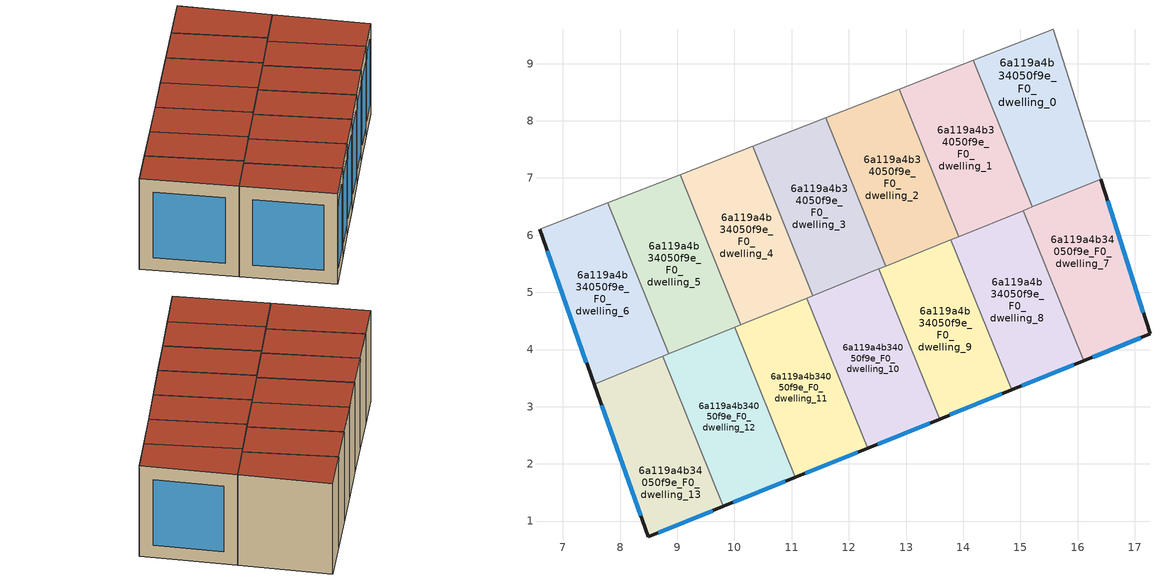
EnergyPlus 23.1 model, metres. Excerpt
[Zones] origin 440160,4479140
6a119a4b34050f9e_F0_dwelling_0
 floor ground (EU_floor_Construction): 15.57,9.6 16.41,6.98 15.21,6.49 14.17,9.06 z0
 wall adiabatic (EU_wall_Construction): 16.41,6.98 15.57,9.6 14.17,9.06 z0:3
 wall to 6a119a4b34050f9e_F0_dwelling_1 (EU_wall_Construction): 14.17,9.06 15.21,6.49 z0:3
 wall to 6a119a4b34050f9e_F0_dwelling_7 (EU_wall_Construction): 15.21,6.49 16.41,6.98 z0:3
 roof outside (EU_roof_Construction): 16.41,6.98 15.57,9.6 14.17,9.06 15.21,6.49 z3
6a119a4b34050f9e_F0_dwelling_1
 floor ground (EU_floor_Construction): 14.17,9.06 15.21,6.49 13.92,5.97 12.88,8.55 z0
 wall to 6a119a4b34050f9e_F0_dwelling_2 (EU_wall_Construction): 12.88,8.55 13.92,5.97 z0:3
 wall adiabatic (EU_wall_Construction): 14.17,9.06 12.88,8.55 z0:3
 wall to 6a119a4b34050f9e_F0_dwelling_8 (EU_wall_Construction): 13.92,5.97 15.05,6.43 z0:3
 wall to 6a119a4b34050f9e_F0_dwelling_7 (EU_wall_Construction): 15.05,6.43 15.21,6.49 z0:3
 roof outside (EU_roof_Construction): 15.21,6.49 14.17,9.06 12.88,8.55 13.92,5.97 z3
6a119a4b34050f9e_F0_dwelling_10
 floor ground (EU_floor_Construction): 12.53,5.41 13.59,2.79 12.33,2.28 11.27,4.9 z0
 wall outside (EU_wall_Construction): 12.33,2.28 13.59,2.79 z0:3
 wall to 6a119a4b34050f9e_F0_dwelling_9 (EU_wall_Construction): 13.59,2.79 12.53,5.41 z0:3
 wall to 6a119a4b34050f9e_F0_dwelling_11 (EU_wall_Construction): 11.27,4.9 12.33,2.28 z0:3
 wall to 6a119a4b34050f9e_F0_dwelling_3 (EU_wall_Construction): 12.53,5.41 11.37,4.94 z0:3
 wall to 6a119a4b34050f9e_F0_dwelling_4 (EU_wall_Construction): 11.37,4.94 11.27,4.9 z0:3
 window (EU_Window_Construction): 12.5,2.35 13.41,2.71 z0.42:2.58
 roof outside (EU_roof_Construction): 13.59,2.79 12.53,5.41 11.27,4.9 12.33,2.28 z3
6a119a4b34050f9e_F0_dwelling_11
 floor ground (EU_floor_Construction): 11.27,4.9 12.33,2.28 11.07,1.77 10.01,4.39 z0
 wall outside (EU_wall_Construction): 11.07,1.77 12.33,2.28 z0:3
 wall to 6a119a4b34050f9e_F0_dwelling_12 (EU_wall_Construction): 10.01,4.39 11.07,1.77 z0:3
 wall to 6a119a4b34050f9e_F0_dwelling_4 (EU_wall_Construction): 11.27,4.9 10.11,4.43 z0:3
 wall to 6a119a4b34050f9e_F0_dwelling_5 (EU_wall_Construction): 10.11,4.43 10.01,4.39 z0:3
 window (EU_Window_Construction): 11.24,1.84 12.15,2.2 z0.42:2.58
 roof outside (EU_roof_Construction): 12.33,2.28 11.27,4.9 10.01,4.39 11.07,1.77 z3
6a119a4b34050f9e_F0_dwelling_12
 floor ground (EU_floor_Construction): 10.01,4.39 11.07,1.77 9.81,1.26 8.75,3.88 z0
 wall outside (EU_wall_Construction): 9.81,1.26 11.07,1.77 z0:3
 wall to 6a119a4b34050f9e_F0_dwelling_13 (EU_wall_Construction): 8.75,3.88 9.81,1.26 z0:3
 wall to 6a119a4b34050f9e_F0_dwelling_5 (EU_wall_Construction): 10.01,4.39 8.85,3.93 z0:3
 wall to 6a119a4b34050f9e_F0_dwelling_6 (EU_wall_Construction): 8.85,3.93 8.75,3.88 z0:3
 window (EU_Window_Construction): 9.98,1.33 10.89,1.7 z0.42:2.58
 roof outside (EU_roof_Construction): 11.07,1.77 10.01,4.39 8.75,3.88 9.81,1.26 z3
6a119a4b34050f9e_F0_dwelling_13
 floor ground (EU_floor_Construction): 8.75,3.88 9.81,1.26 8.49,0.72 7.54,3.4 z0
 wall outside (EU_wall_Construction): 7.54,3.4 8.49,0.72 9.81,1.26 z0:3
 wall to 6a119a4b34050f9e_F0_dwelling_6 (EU_wall_Construction): 8.75,3.88 7.54,3.4 z0:3
 window (EU_Window_Construction): 8.67,0.8 9.62,1.18 / 7.68,3.03 8.36,1.09 z0.42:2.58
 roof outside (EU_roof_Construction): 9.81,1.26 8.75,3.88 7.54,3.4 8.49,0.72 z3
6a119a4b34050f9e_F0_dwelling_2
 floor ground (EU_floor_Construction): 12.88,8.55 13.92,5.97 12.64,5.46 11.59,8.05 z0
 wall to 6a119a4b34050f9e_F0_dwelling_3 (EU_wall_Construction): 11.59,8.05 12.64,5.46 z0:3
 wall adiabatic (EU_wall_Construction): 12.88,8.55 11.59,8.05 z0:3
 wall to 6a119a4b34050f9e_F0_dwelling_9 (EU_wall_Construction): 12.64,5.46 13.79,5.92 z0:3
 wall to 6a119a4b34050f9e_F0_dwelling_8 (EU_wall_Construction): 13.79,5.92 13.92,5.97 z0:3
 roof outside (EU_roof_Construction): 13.92,5.97 12.88,8.55 11.59,8.05 12.64,5.46 z3
6a119a4b34050f9e_F0_dwelling_3
 floor ground (EU_floor_Construction): 11.59,8.05 12.64,5.46 11.37,4.94 10.32,7.55 z0
 wall to 6a119a4b34050f9e_F0_dwelling_4 (EU_wall_Construction): 10.32,7.55 11.37,4.94 z0:3
 wall adiabatic (EU_wall_Construction): 11.59,8.05 10.32,7.55 z0:3
 wall to 6a119a4b34050f9e_F0_dwelling_9 (EU_wall_Construction): 12.53,5.41 12.64,5.46 z0:3
 roof outside (EU_roof_Construction): 12.64,5.46 11.59,8.05 10.32,7.55 11.37,4.94 z3
6a119a4b34050f9e_F0_dwelling_4
 floor ground (EU_floor_Construction): 10.32,7.55 11.37,4.94 10.11,4.43 9.05,7.06 z0
 wall to 6a119a4b34050f9e_F0_dwelling_5 (EU_wall_Construction): 9.05,7.06 10.11,4.43 z0:3
 wall adiabatic (EU_wall_Construction): 10.32,7.55 9.05,7.06 z0:3
 roof outside (EU_roof_Construction): 11.37,4.94 10.32,7.55 9.05,7.06 10.11,4.43 z3
6a119a4b34050f9e_F0_dwelling_5
 floor ground (EU_floor_Construction): 9.05,7.06 10.11,4.43 8.85,3.92 7.78,6.57 z0
 wall to 6a119a4b34050f9e_F0_dwelling_6 (EU_wall_Construction): 7.78,6.57 8.85,3.92 z0:3
 wall adiabatic (EU_wall_Construction): 9.05,7.06 7.78,6.57 z0:3
 roof outside (EU_roof_Construction): 10.11,4.43 9.05,7.06 7.78,6.57 8.85,3.92 z3
6a119a4b34050f9e_F0_dwelling_6
 floor ground (EU_floor_Construction): 7.78,6.57 8.85,3.92 7.54,3.4 6.59,6.1 z0
 wall outside (EU_wall_Construction): 6.59,6.1 7.54,3.4 z0:3
 wall adiabatic (EU_wall_Construction): 7.78,6.57 6.59,6.1 z0:3
 window (EU_Window_Construction): 6.72,5.72 7.41,3.77 z0.42:2.58
 roof outside (EU_roof_Construction): 8.85,3.92 7.78,6.57 6.59,6.1 7.54,3.4 z3
6a119a4b34050f9e_F0_dwelling_7
 floor ground (EU_floor_Construction): 16.41,6.98 17.27,4.27 16.11,3.8 15.05,6.43 z0
 wall outside (EU_wall_Construction): 16.11,3.8 17.27,4.27 16.41,6.98 z0:3
 wall to 6a119a4b34050f9e_F0_dwelling_8 (EU_wall_Construction): 15.05,6.43 16.11,3.8 z0:3
 window (EU_Window_Construction): 17.15,4.65 16.53,6.6 / 16.27,3.87 17.11,4.21 z0.42:2.58
 roof outside (EU_roof_Construction): 17.27,4.27 16.41,6.98 15.05,6.43 16.11,3.8 z3
6a119a4b34050f9e_F0_dwelling_8
 floor ground (EU_floor_Construction): 15.05,6.43 16.11,3.8 14.85,3.29 13.79,5.92 z0
 wall outside (EU_wall_Construction): 14.85,3.29 16.11,3.8 z0:3
 wall to 6a119a4b34050f9e_F0_dwelling_9 (EU_wall_Construction): 13.79,5.92 14.85,3.29 z0:3
 window (EU_Window_Construction): 15.02,3.36 15.93,3.73 z0.42:2.58
 roof outside (EU_roof_Construction): 16.11,3.8 15.05,6.43 13.79,5.92 14.85,3.29 z3
6a119a4b34050f9e_F0_dwelling_9
 floor ground (EU_floor_Construction): 13.79,5.92 14.85,3.29 13.59,2.79 12.53,5.41 z0
 wall outside (EU_wall_Construction): 13.59,2.79 14.85,3.29 z0:3
 window (EU_Window_Construction): 13.76,2.86 14.67,3.22 z0.42:2.58
 roof outside (EU_roof_Construction): 14.85,3.29 13.79,5.92 12.53,5.41 13.59,2.79 z3
[Building]
EU S2 Campaign: North Axis=0; Terrain=City; Solar Distribution=FullExterior
[Site:Location]
Madrid: Latitude=40.5; Longitude=-3.5; Time Zone=1; Elevation=609
[SizingPeriod:WeatherFileDays]
AnnualSizingPeriod: Begin Month=1; Begin Day of Month=1; End Month=12; End Day of Month=31; Day of Week for Start Day=Monday; Use Weather File Daylight Saving Period=No; Use Weather File Rain and Snow Indicators=No
[MATERIAL]
EU_InternalMass_Material: Roughness=MediumRough; Thickness=0.1; Conductivity=1; Density=1800; Specific Heat=900; Thermal Absorptance=0.9; Solar Absorptance=0.7; Visible Absorptance=0.7
[MATERIAL:NOMASS] Roughness=MediumRough; Thermal Absorptance=0.9; Solar Absorptance=0.7; Visible Absorptance=0.7
Name | Thermal Resistance
EU_wall_NoMass | 1.60022
EU_roof_NoMass | 1.57597
EU_floor_NoMass | 0.470652
[WINDOWMATERIAL:SIMPLEGLAZINGSYSTEM]
EU_Window_SimpleGlazing: UFactor=3.28802; Solar Heat Gain Coefficient=0.85; Visible Transmittance=0.85
[CONSTRUCTION]
EU_wall_Construction: EU_wall_NoMass
EU_roof_Construction: EU_roof_NoMass
EU_floor_Construction: EU_floor_NoMass
EU_InternalMass_Construction: EU_InternalMass_Material
EU_Window_Construction: EU_Window_SimpleGlazing
[ZONE] Type=1; Multiplier=1; Ceiling Height=autocalculate; Floor Area=autocalculate; Part of Total Floor Area=Yes
Name | Volume
6a119a4b34050f9e_F0_dwelling_0 | 11.5466
6a119a4b34050f9e_F0_dwelling_1 | 11.5485
6a119a4b34050f9e_F0_dwelling_10 | 11.5459
6a119a4b34050f9e_F0_dwelling_11 | 11.5463
6a119a4b34050f9e_F0_dwelling_12; 6a119a4b34050f9e_F0_dwelling_9 | 11.543
6a119a4b34050f9e_F0_dwelling_13; 6a119a4b34050f9e_F0_dwelling_7 | 11.5474
6a119a4b34050f9e_F0_dwelling_2; 6a119a4b34050f9e_F0_dwelling_6 | 11.5433
6a119a4b34050f9e_F0_dwelling_3 | 11.5415
6a119a4b34050f9e_F0_dwelling_4 | 11.5477
6a119a4b34050f9e_F0_dwelling_5 | 11.5488
6a119a4b34050f9e_F0_dwelling_8 | 11.5426
[INTERNALMASS] Construction=EU_InternalMass_Construction
Name | Zone or ZoneList | Surface Area
6a119a4b34050f9e_F0_dwelling_0_EU_InternalMass | 6a119a4b34050f9e_F0_dwelling_0 | 3.84872
6a119a4b34050f9e_F0_dwelling_1_EU_InternalMass | 6a119a4b34050f9e_F0_dwelling_1 | 3.84972
6a119a4b34050f9e_F0_dwelling_2_EU_InternalMass | 6a119a4b34050f9e_F0_dwelling_2 | 3.84778
6a119a4b34050f9e_F0_dwelling_3_EU_InternalMass | 6a119a4b34050f9e_F0_dwelling_3 | 3.84726
6a119a4b34050f9e_F0_dwelling_4_EU_InternalMass | 6a119a4b34050f9e_F0_dwelling_4 | 3.84918
6a119a4b34050f9e_F0_dwelling_5_EU_InternalMass | 6a119a4b34050f9e_F0_dwelling_5 | 3.84968
6a119a4b34050f9e_F0_dwelling_6_EU_InternalMass | 6a119a4b34050f9e_F0_dwelling_6 | 3.84781
6a119a4b34050f9e_F0_dwelling_7_EU_InternalMass | 6a119a4b34050f9e_F0_dwelling_7 | 3.84924
6a119a4b34050f9e_F0_dwelling_8_EU_InternalMass | 6a119a4b34050f9e_F0_dwelling_8 | 3.84755
6a119a4b34050f9e_F0_dwelling_9_EU_InternalMass | 6a119a4b34050f9e_F0_dwelling_9 | 3.84755
6a119a4b34050f9e_F0_dwelling_10_EU_InternalMass | 6a119a4b34050f9e_F0_dwelling_10 | 3.84871
6a119a4b34050f9e_F0_dwelling_11_EU_InternalMass | 6a119a4b34050f9e_F0_dwelling_11 | 3.84871
6a119a4b34050f9e_F0_dwelling_12_EU_InternalMass | 6a119a4b34050f9e_F0_dwelling_12 | 3.84755
6a119a4b34050f9e_F0_dwelling_13_EU_InternalMass | 6a119a4b34050f9e_F0_dwelling_13 | 3.84934
[OTHEREQUIPMENT] Fuel Type=Electricity; Design Level Calculation Method=Watts/Area; Power per Zone Floor Area=1; Fraction Latent=0; Fraction Radiant=0; Fraction Lost=0; Carbon Dioxide Generation Rate=0; EndUse Subcategory=EU_Step8_InternalGains
Name | Zone or ZoneList or Space or SpaceList | Schedule
EU_Step8_InternalGain_6a119a4b34050f9e_F0_dwelling_0_f000 | 6a119a4b34050f9e_F0_dwelling_0 | EU_Step8_GainSchedule_6a119a4b34050f9e_F0_dwelling_0_f000
EU_Step8_InternalGain_6a119a4b34050f9e_F0_dwelling_1_f000 | 6a119a4b34050f9e_F0_dwelling_1 | EU_Step8_GainSchedule_6a119a4b34050f9e_F0_dwelling_1_f000
EU_Step8_InternalGain_6a119a4b34050f9e_F0_dwelling_2_f000 | 6a119a4b34050f9e_F0_dwelling_2 | EU_Step8_GainSchedule_6a119a4b34050f9e_F0_dwelling_2_f000
EU_Step8_InternalGain_6a119a4b34050f9e_F0_dwelling_3_f000 | 6a119a4b34050f9e_F0_dwelling_3 | EU_Step8_GainSchedule_6a119a4b34050f9e_F0_dwelling_3_f000
EU_Step8_InternalGain_6a119a4b34050f9e_F0_dwelling_4_f000 | 6a119a4b34050f9e_F0_dwelling_4 | EU_Step8_GainSchedule_6a119a4b34050f9e_F0_dwelling_4_f000
EU_Step8_InternalGain_6a119a4b34050f9e_F0_dwelling_5_f000 | 6a119a4b34050f9e_F0_dwelling_5 | EU_Step8_GainSchedule_6a119a4b34050f9e_F0_dwelling_5_f000
EU_Step8_InternalGain_6a119a4b34050f9e_F0_dwelling_6_f000 | 6a119a4b34050f9e_F0_dwelling_6 | EU_Step8_GainSchedule_6a119a4b34050f9e_F0_dwelling_6_f000
EU_Step8_InternalGain_6a119a4b34050f9e_F0_dwelling_7_f000 | 6a119a4b34050f9e_F0_dwelling_7 | EU_Step8_GainSchedule_6a119a4b34050f9e_F0_dwelling_7_f000
EU_Step8_InternalGain_6a119a4b34050f9e_F0_dwelling_8_f000 | 6a119a4b34050f9e_F0_dwelling_8 | EU_Step8_GainSchedule_6a119a4b34050f9e_F0_dwelling_8_f000
EU_Step8_InternalGain_6a119a4b34050f9e_F0_dwelling_9_f000 | 6a119a4b34050f9e_F0_dwelling_9 | EU_Step8_GainSchedule_6a119a4b34050f9e_F0_dwelling_9_f000
EU_Step8_InternalGain_6a119a4b34050f9e_F0_dwelling_10_f000 | 6a119a4b34050f9e_F0_dwelling_10 | EU_Step8_GainSchedule_6a119a4b34050f9e_F0_dwelling_10_f000
EU_Step8_InternalGain_6a119a4b34050f9e_F0_dwelling_11_f000 | 6a119a4b34050f9e_F0_dwelling_11 | EU_Step8_GainSchedule_6a119a4b34050f9e_F0_dwelling_11_f000
EU_Step8_InternalGain_6a119a4b34050f9e_F0_dwelling_12_f000 | 6a119a4b34050f9e_F0_dwelling_12 | EU_Step8_GainSchedule_6a119a4b34050f9e_F0_dwelling_12_f000
EU_Step8_InternalGain_6a119a4b34050f9e_F0_dwelling_13_f000 | 6a119a4b34050f9e_F0_dwelling_13 | EU_Step8_GainSchedule_6a119a4b34050f9e_F0_dwelling_13_f000
[ZONEVENTILATION:DESIGNFLOWRATE] Schedule=EU_AlwaysOn; Design Flow Rate Calculation Method=AirChanges/Hour; Air Changes per Hour=0.480704; Ventilation Type=Natural; Fan Pressure Rise=0; Fan Total Efficiency=1; Constant Term Coefficient=1; Temperature Term Coefficient=0; Velocity Term Coefficient=0; Velocity Squared Term Coefficient=0; Minimum Indoor Temperature=-100; Maximum Indoor Temperature=100; Delta Temperature=-100; Minimum Outdoor Temperature=-100; Maximum Outdoor Temperature=100; Maximum Wind Speed=40
Name | Zone or ZoneList or Space or SpaceList
EU_ConstantAir_6a119a4b34050f9e_F0_dwelling_0 | 6a119a4b34050f9e_F0_dwelling_0
EU_ConstantAir_6a119a4b34050f9e_F0_dwelling_1 | 6a119a4b34050f9e_F0_dwelling_1
EU_ConstantAir_6a119a4b34050f9e_F0_dwelling_2 | 6a119a4b34050f9e_F0_dwelling_2
EU_ConstantAir_6a119a4b34050f9e_F0_dwelling_3 | 6a119a4b34050f9e_F0_dwelling_3
EU_ConstantAir_6a119a4b34050f9e_F0_dwelling_4 | 6a119a4b34050f9e_F0_dwelling_4
EU_ConstantAir_6a119a4b34050f9e_F0_dwelling_5 | 6a119a4b34050f9e_F0_dwelling_5
EU_ConstantAir_6a119a4b34050f9e_F0_dwelling_6 | 6a119a4b34050f9e_F0_dwelling_6
EU_ConstantAir_6a119a4b34050f9e_F0_dwelling_7 | 6a119a4b34050f9e_F0_dwelling_7
EU_ConstantAir_6a119a4b34050f9e_F0_dwelling_8 | 6a119a4b34050f9e_F0_dwelling_8
EU_ConstantAir_6a119a4b34050f9e_F0_dwelling_9 | 6a119a4b34050f9e_F0_dwelling_9
EU_ConstantAir_6a119a4b34050f9e_F0_dwelling_10 | 6a119a4b34050f9e_F0_dwelling_10
EU_ConstantAir_6a119a4b34050f9e_F0_dwelling_11 | 6a119a4b34050f9e_F0_dwelling_11
EU_ConstantAir_6a119a4b34050f9e_F0_dwelling_12 | 6a119a4b34050f9e_F0_dwelling_12
EU_ConstantAir_6a119a4b34050f9e_F0_dwelling_13 | 6a119a4b34050f9e_F0_dwelling_13
[HVACTEMPLATE:THERMOSTAT] Constant Heating Setpoint=20; Constant Cooling Setpoint=50
EU_HeatOnly_6a119a4b34050f9e_F0_dwelling_0; EU_HeatOnly_6a119a4b34050f9e_F0_dwelling_1; EU_HeatOnly_6a119a4b34050f9e_F0_dwelling_2; EU_HeatOnly_6a119a4b34050f9e_F0_dwelling_3; EU_HeatOnly_6a119a4b34050f9e_F0_dwelling_4; EU_HeatOnly_6a119a4b34050f9e_F0_dwelling_5; EU_HeatOnly_6a119a4b34050f9e_F0_dwelling_6; EU_HeatOnly_6a119a4b34050f9e_F0_dwelling_7; EU_HeatOnly_6a119a4b34050f9e_F0_dwelling_8; EU_HeatOnly_6a119a4b34050f9e_F0_dwelling_9; EU_HeatOnly_6a119a4b34050f9e_F0_dwelling_10; EU_HeatOnly_6a119a4b34050f9e_F0_dwelling_11; EU_HeatOnly_6a119a4b34050f9e_F0_dwelling_12; EU_HeatOnly_6a119a4b34050f9e_F0_dwelling_13
[HVACTEMPLATE:ZONE:IDEALLOADSAIRSYSTEM] System Availability Schedule=EU_AlwaysOn; Maximum Heating Supply Air Temperature=50; Minimum Cooling Supply Air Temperature=13; Maximum Heating Supply Air Humidity Ratio=0.0156; Minimum Cooling Supply Air Humidity Ratio=0.0077; Heating Limit=NoLimit; Cooling Limit=NoLimit; Heating Availability Schedule=EU_AlwaysOn; Cooling Availability Schedule=EU_CoolingOff; Dehumidification Control Type=ConstantSensibleHeatRatio; Cooling Sensible Heat Ratio=0.7; Dehumidification Setpoint=60; Humidification Control Type=None; Humidification Setpoint=30; Outdoor Air Method=None; Outdoor Air Flow Rate per Person=0.00944; Outdoor Air Flow Rate per Zone Floor Area=0; Outdoor Air Flow Rate per Zone=0; Demand Controlled Ventilation Type=None; Outdoor Air Economizer Type=NoEconomizer; Heat Recovery Type=None; Sensible Heat Recovery Effectiveness=0.7; Latent Heat Recovery Effectiveness=0.65
Name | Template Thermostat
6a119a4b34050f9e_F0_dwelling_0 | EU_HeatOnly_6a119a4b34050f9e_F0_dwelling_0
6a119a4b34050f9e_F0_dwelling_1 | EU_HeatOnly_6a119a4b34050f9e_F0_dwelling_1
6a119a4b34050f9e_F0_dwelling_2 | EU_HeatOnly_6a119a4b34050f9e_F0_dwelling_2
6a119a4b34050f9e_F0_dwelling_3 | EU_HeatOnly_6a119a4b34050f9e_F0_dwelling_3
6a119a4b34050f9e_F0_dwelling_4 | EU_HeatOnly_6a119a4b34050f9e_F0_dwelling_4
6a119a4b34050f9e_F0_dwelling_5 | EU_HeatOnly_6a119a4b34050f9e_F0_dwelling_5
6a119a4b34050f9e_F0_dwelling_6 | EU_HeatOnly_6a119a4b34050f9e_F0_dwelling_6
6a119a4b34050f9e_F0_dwelling_7 | EU_HeatOnly_6a119a4b34050f9e_F0_dwelling_7
6a119a4b34050f9e_F0_dwelling_8 | EU_HeatOnly_6a119a4b34050f9e_F0_dwelling_8
6a119a4b34050f9e_F0_dwelling_9 | EU_HeatOnly_6a119a4b34050f9e_F0_dwelling_9
6a119a4b34050f9e_F0_dwelling_10 | EU_HeatOnly_6a119a4b34050f9e_F0_dwelling_10
6a119a4b34050f9e_F0_dwelling_11 | EU_HeatOnly_6a119a4b34050f9e_F0_dwelling_11
6a119a4b34050f9e_F0_dwelling_12 | EU_HeatOnly_6a119a4b34050f9e_F0_dwelling_12
6a119a4b34050f9e_F0_dwelling_13 | EU_HeatOnly_6a119a4b34050f9e_F0_dwelling_13
[SIZING:ZONE] Zone Cooling Design Supply Air Temperature Input Method=SupplyAirTemperature; Zone Cooling Design Supply Air Temperature=13; Zone Heating Design Supply Air Temperature Input Method=SupplyAirTemperature; Zone Heating Design Supply Air Temperature=50; Zone Cooling Design Supply Air Humidity Ratio=0.008; Zone Heating Design Supply Air Humidity Ratio=0.008; Cooling Design Air Flow Method=DesignDay; Cooling Design Air Flow Rate=0; Cooling Minimum Air Flow per Zone Floor Area=0.000762; Cooling Minimum Air Flow=0; Cooling Minimum Air Flow Fraction=0.2; Heating Design Air Flow Method=DesignDay; Heating Design Air Flow Rate=0; Heating Maximum Air Flow per Zone Floor Area=0.002032; Heating Maximum Air Flow=0.141576; Heating Maximum Air Flow Fraction=0.3; Account for Dedicated Outdoor Air System=No; Dedicated Outdoor Air System Control Strategy=NeutralSupplyAir; Dedicated Outdoor Air Low Setpoint Temperature for Design=autosize; Dedicated Outdoor Air High Setpoint Temperature for Design=autosize; Zone Load Sizing Method=Sensible Load Only No Latent Load; Zone Latent Cooling Design Supply Air Humidity Ratio Input Method=HumidityRatioDifference; Zone Cooling Design Supply Air Humidity Ratio Difference=0.005; Zone Latent Heating Design Supply Air Humidity Ratio Input Method=HumidityRatioDifference; Zone Humidification Design Supply Air Humidity Ratio Difference=0.005
6a119a4b34050f9e_F0_dwelling_0; 6a119a4b34050f9e_F0_dwelling_1; 6a119a4b34050f9e_F0_dwelling_2; 6a119a4b34050f9e_F0_dwelling_3; 6a119a4b34050f9e_F0_dwelling_4; 6a119a4b34050f9e_F0_dwelling_5; 6a119a4b34050f9e_F0_dwelling_6; 6a119a4b34050f9e_F0_dwelling_7; 6a119a4b34050f9e_F0_dwelling_8; 6a119a4b34050f9e_F0_dwelling_9; 6a119a4b34050f9e_F0_dwelling_10; 6a119a4b34050f9e_F0_dwelling_11; 6a119a4b34050f9e_F0_dwelling_12; 6a119a4b34050f9e_F0_dwelling_13
[SCHEDULE:CONSTANT]
Name | Hourly Value
EU_AlwaysOn | 1
EU_CoolingOff | 0
[SCHEDULE:FILE] Column Number=1; Rows to Skip at Top=0; Number of Hours of Data=8760; Column Separator=Comma; Interpolate to Timestep=No; Minutes per Item=60; Adjust Schedule for Daylight Savings=Yes
Name | File
EU_Step8_GainSchedule_6a119a4b34050f9e_F0_dwelling_0_f000 | ../../schedules/6a119a4b34050f9e/6a119a4b34050f9e_F0_dwelling_0_f000_gain.csv
EU_Step8_GainSchedule_6a119a4b34050f9e_F0_dwelling_1_f000 | ../../schedules/6a119a4b34050f9e/6a119a4b34050f9e_F0_dwelling_1_f000_gain.csv
EU_Step8_GainSchedule_6a119a4b34050f9e_F0_dwelling_2_f000 | ../../schedules/6a119a4b34050f9e/6a119a4b34050f9e_F0_dwelling_2_f000_gain.csv
EU_Step8_GainSchedule_6a119a4b34050f9e_F0_dwelling_3_f000 | ../../schedules/6a119a4b34050f9e/6a119a4b34050f9e_F0_dwelling_3_f000_gain.csv
EU_Step8_GainSchedule_6a119a4b34050f9e_F0_dwelling_4_f000 | ../../schedules/6a119a4b34050f9e/6a119a4b34050f9e_F0_dwelling_4_f000_gain.csv
EU_Step8_GainSchedule_6a119a4b34050f9e_F0_dwelling_5_f000 | ../../schedules/6a119a4b34050f9e/6a119a4b34050f9e_F0_dwelling_5_f000_gain.csv
EU_Step8_GainSchedule_6a119a4b34050f9e_F0_dwelling_6_f000 | ../../schedules/6a119a4b34050f9e/6a119a4b34050f9e_F0_dwelling_6_f000_gain.csv
EU_Step8_GainSchedule_6a119a4b34050f9e_F0_dwelling_7_f000 | ../../schedules/6a119a4b34050f9e/6a119a4b34050f9e_F0_dwelling_7_f000_gain.csv
EU_Step8_GainSchedule_6a119a4b34050f9e_F0_dwelling_8_f000 | ../../schedules/6a119a4b34050f9e/6a119a4b34050f9e_F0_dwelling_8_f000_gain.csv
EU_Step8_GainSchedule_6a119a4b34050f9e_F0_dwelling_9_f000 | ../../schedules/6a119a4b34050f9e/6a119a4b34050f9e_F0_dwelling_9_f000_gain.csv
EU_Step8_GainSchedule_6a119a4b34050f9e_F0_dwelling_10_f000 | ../../schedules/6a119a4b34050f9e/6a119a4b34050f9e_F0_dwelling_10_f000_gain.csv
EU_Step8_GainSchedule_6a119a4b34050f9e_F0_dwelling_11_f000 | ../../schedules/6a119a4b34050f9e/6a119a4b34050f9e_F0_dwelling_11_f000_gain.csv
EU_Step8_GainSchedule_6a119a4b34050f9e_F0_dwelling_12_f000 | ../../schedules/6a119a4b34050f9e/6a119a4b34050f9e_F0_dwelling_12_f000_gain.csv
EU_Step8_GainSchedule_6a119a4b34050f9e_F0_dwelling_13_f000 | ../../schedules/6a119a4b34050f9e/6a119a4b34050f9e_F0_dwelling_13_f000_gain.csv
